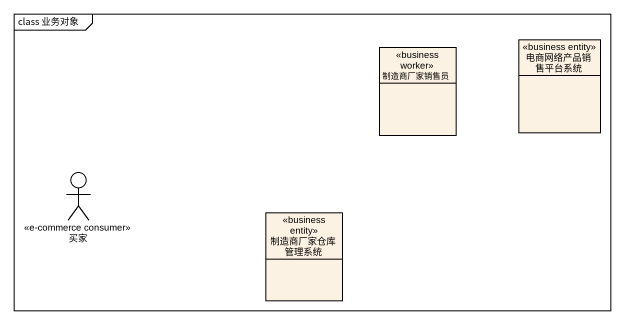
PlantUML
@startuml
mainframe class 业务对象
allowmixing
hide circle
hide empty members
class 电商网络产品销售平台系统 <<business entity>>
class 制造商厂家销售员 <<business worker>>
actor 买家 <<e-commerce consumer>>
class 制造商厂家仓库管理系统 <<business entity>>
@enduml
